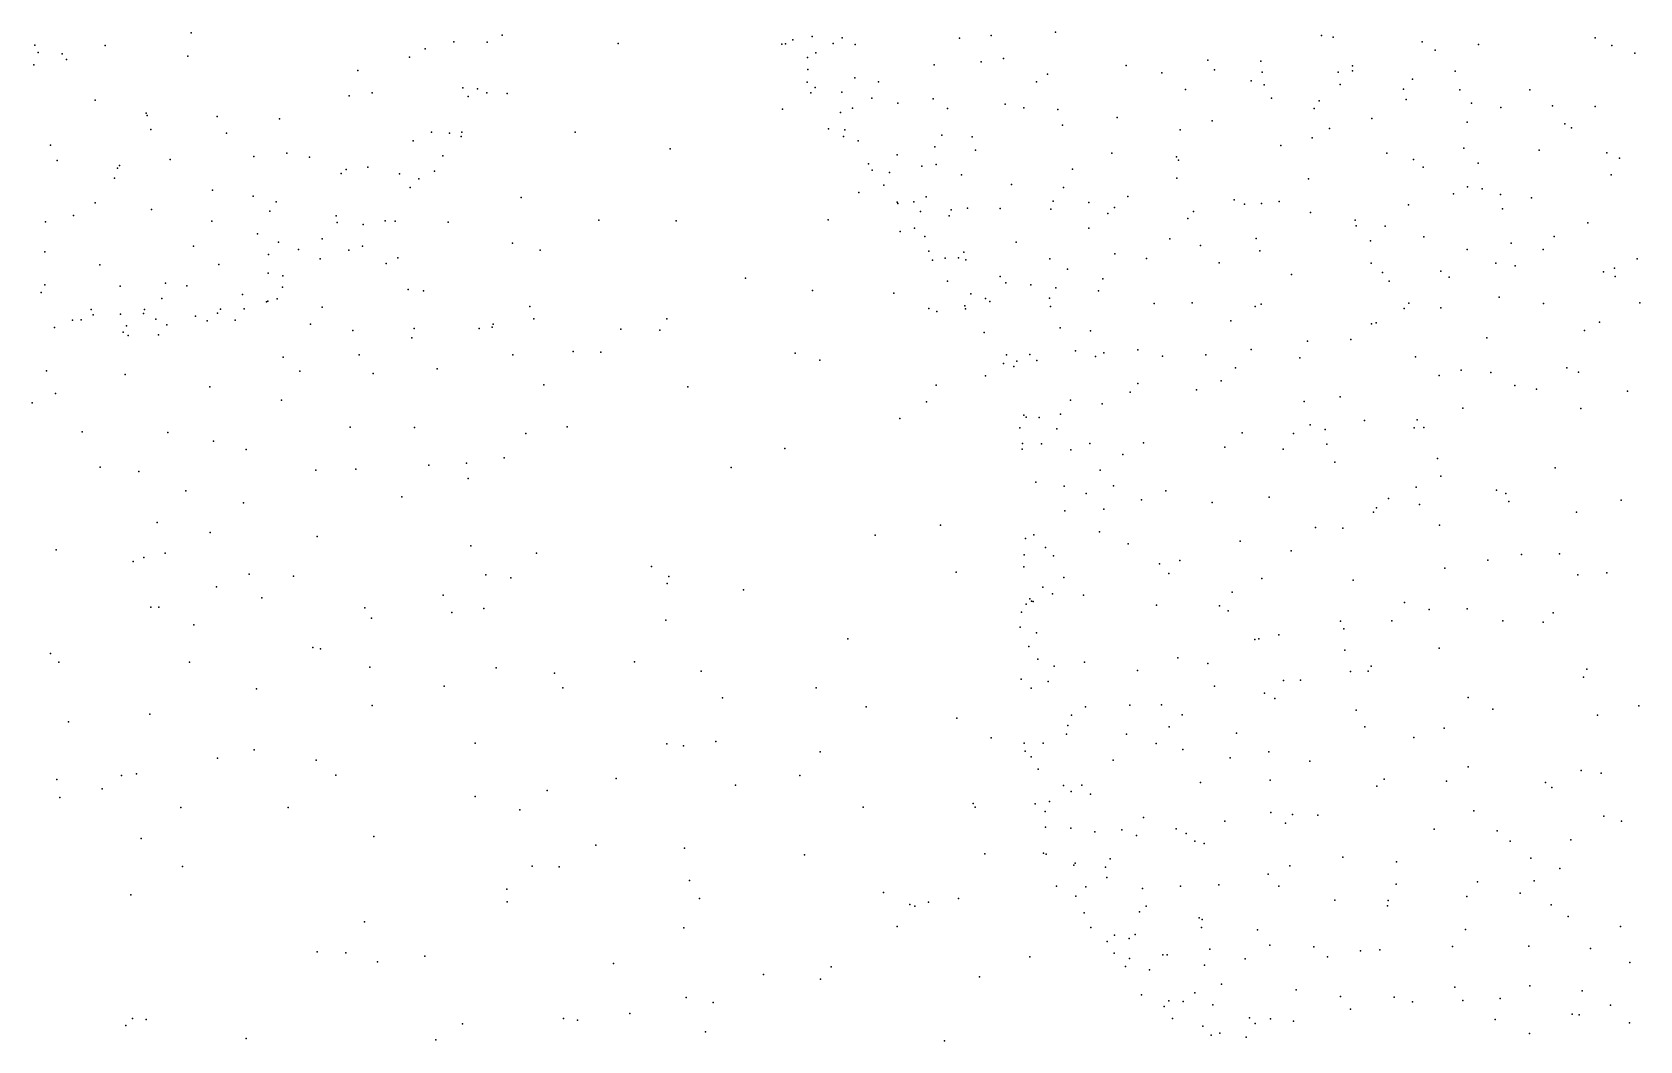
# Model space of a CAD drawing. Header units: metres. Extents: x -25 to 25, y -27.8 to 27.8.
# Drawn here: x 5.592 to 8.356, y -3.459 to -1.725 of the extents above; entities that cross this region are included whole.
import ezdxf

# ---------------------------------------------------------------- set-up
doc = ezdxf.new("R2010")
doc.units = ezdxf.units.M

msp = doc.modelspace()

# ---------------------------------------------------------------- linework, layer by layer
for p in [(5.8654, -1.726, -19.6481), (6.3172, -1.7411, 18.4804), (6.4001, -1.7297, 18.7864), (6.8998, -1.7376, 21.305), (6.9332, -1.7319, 21.8259), (6.985, -1.7341, 20.7586), (7.1867, -1.7347, 20.2297), (7.241, -1.7301, 20.1563), (7.3517, -1.7246, -15.0679), (7.8088, -1.7302, 22.233), (7.8289, -1.733, -0.8844), (7.9818, -1.7412, -13.7925), (8.2796, -1.7343, 19.0529), (5.5969, -1.7471, -5.4724), (5.6028, -1.7596, 18.1227), (5.6439, -1.7616, -19.6388), (5.7177, -1.7473, 18.1129), (5.86, -1.7661, 19.4112), (6.2408, -1.7676, 18.3822), (6.2679, -1.7534, 19.1586), (6.3746, -1.7418, 18.9597), (6.5997, -1.7441, -19.3128), (6.8811, -1.7453, 21.5809), (6.8871, -1.7447, 21.4361), (6.925, -1.7681, 21.2199), (6.9395, -1.7599, 21.0538), (6.9695, -1.7439, 20.8599), (7.0074, -1.7457, 21.9696), (8.0041, -1.7554, 19.5551), (8.0786, -1.746, -19.3735), (8.3078, -1.7478, -16.3619), (8.3473, -1.7609, -19.0818), (5.5951, -1.7808, 19.4439), (5.6515, -1.7715, -3.8982), (6.152, -1.7906, -4.6544), (6.9258, -1.789, 21.654), (7.1431, -1.7809, -15.1674), (7.2237, -1.7755, 22.1436), (7.2619, -1.7698, -16.0296), (7.4731, -1.7818, 22.2439), (7.5345, -1.7943, 19.9384), (7.6132, -1.7726, 22.2501), (7.6251, -1.7895, 19.8986), (7.7045, -1.7745, 22.2408), (7.7066, -1.7935, 19.8716), (7.8376, -1.7934, 22.177), (7.8623, -1.7827, -13.9709), (7.8624, -1.7909, 19.7454), (8.0387, -1.7918, -15.2343), (6.3327, -1.8201, 18.5663), (6.3576, -1.822, 18.6971), (6.9248, -1.8107, 21.5337), (6.9381, -1.8197, 21.333), (7.0066, -1.8029, -0.9265), (7.047, -1.81, 21.914), (7.319, -1.8101, 22.1557), (7.3381, -1.7971, 20.081), (7.5751, -1.8232, -16.3973), (7.6881, -1.8081, -15.1418), (7.7104, -1.8153, -13.7679), (7.8411, -1.8148, -19.184), (7.95, -1.8225, 22.147), (7.9654, -1.8052, 19.6453), (8.0468, -1.8235, 22.1453), (8.1673, -1.8235, 19.2866), (5.7005, -1.8415, 18.1684), (6.1371, -1.834, 18.3262), (6.1768, -1.8292, -19.7429), (6.3419, -1.8352, 18.9586), (6.3737, -1.8289, 18.7991), (6.4089, -1.8298, -19.575), (6.931, -1.8287, 21.4355), (6.984, -1.8276, 21.7255), (7.0357, -1.8378, 21.8282), (7.0803, -1.8468, 20.5537), (7.1411, -1.839, 20.3605), (7.2648, -1.8486, 22.0782), (7.7227, -1.8379, 22.1816), (7.805, -1.8428, -17.5078), (7.9547, -1.8403, -16.709), (8.0665, -1.8464, 19.4694), (8.2063, -1.8515, 22.1344), (5.7881, -1.8638, 18.1786), (5.7902, -1.8679, 19.3938), (5.9101, -1.8695, -5.2351), (6.0172, -1.8738, 18.2522), (6.8825, -1.8569, -19.2766), (6.982, -1.8629, 21.6374), (7.0023, -1.855, 20.9025), (7.1658, -1.8561, 21.9764), (7.2969, -1.8547, 20.1429), (7.3555, -1.8574, -17.4195), (7.4575, -1.8715, 22.135), (7.6209, -1.8772, 22.149), (7.796, -1.8556, 19.8218), (7.8956, -1.8732, -17.1442), (8.0596, -1.8792, -0.7939), (8.1173, -1.854, 19.3882), (8.2791, -1.8524, -15.2973), (5.796, -1.8921, -19.9071), (5.9261, -1.8981, 18.2381), (6.2789, -1.8964, 19.0464), (6.3099, -1.8985, 18.6054), (6.3295, -1.9039, -15.2477), (6.3312, -1.8967, 18.871), (6.5257, -1.8965, -1.285), (6.9614, -1.8909, -15.2436), (6.987, -1.9039, 21.3069), (6.9893, -1.8925, 21.5579), (7.1564, -1.9016, 21.8781), (7.2082, -1.9046, -0.7063), (7.3635, -1.8846, 20.0908), (7.5659, -1.8927, 19.9548), (7.7928, -1.9064, -0.719), (7.8227, -1.8905, 22.1254), (8.227, -1.882, 19.2203), (8.2385, -1.8889, -18.8174), (5.6236, -1.919, 19.3669), (6.03, -1.9324, 18.3114), (6.2474, -1.9112, 18.5139), (6.6893, -1.9254, -15.2424), (7.0125, -1.9116, 21.0551), (7.1443, -1.9217, 20.4371), (7.2143, -1.9277, 20.2928), (7.4484, -1.9326, 20.052), (7.7392, -1.9193, 19.8887), (7.9212, -1.9328, -15.3443), (8.0535, -1.9238, 22.1059), (8.183, -1.9272, 19.3441), (8.2996, -1.9318, -17.9602), (5.635, -1.9454, 18.2567), (5.7387, -1.9583, 19.328), (5.7423, -1.9538, 18.2568), (5.8294, -1.9433, 19.3268), (5.9735, -1.9386, -4.1253), (6.0691, -1.9394, 19.2345), (6.1323, -1.9609, -4.2749), (6.1692, -1.9567, 19.1146), (6.2982, -1.9372, 18.7199), (7.0301, -1.951, 21.1503), (7.0362, -1.9616, 21.4042), (7.0791, -1.9353, 20.7173), (7.1218, -1.955, 20.5494), (7.1462, -1.9524, 21.7792), (7.3806, -1.9603, 21.9959), (7.5598, -1.9387, -16.7737), (7.5631, -1.9448, -15.2455), (7.9669, -1.9433, 22.0898), (7.9835, -1.9566, 19.6832), (8.0782, -1.9499, 19.5193), (8.3214, -1.941, 19.1698), (5.734, -1.9754, -3.9918), (6.1232, -1.9678, -4.881), (6.2238, -1.9681, 19.0413), (6.257, -1.9765, 18.9117), (6.284, -1.9636, -15.6531), (7.0566, -1.9879, 21.2272), (7.0659, -1.9657, 21.5957), (7.19, -1.9701, -19.3075), (7.2757, -1.9866, 21.8874), (7.5601, -1.9758, 22.0454), (7.7867, -1.9766, 22.0591), (8.307, -1.9697, 22.1618), (5.9025, -1.9962, 19.2637), (5.9724, -2.0067, 18.347), (6.012, -2.0161, 19.2046), (6.2423, -1.9915, 18.6574), (6.4327, -2.0088, -15.8698), (7.0132, -2, -15.9828), (7.0793, -2.0167, 21.0926), (7.1082, -2.0162, 20.7512), (7.1293, -2.0078, 20.6217), (7.3473, -2.0153, -17.069), (7.3652, -1.9916, -0.5832), (7.4087, -2.0172, 21.9266), (7.476, -2.0074, 21.9815), (7.6589, -2.0127, 19.9541), (7.736, -2.0159, -17.6184), (8.0356, -2.0027, -16.4551), (8.0597, -1.9907, -18.8929), (8.085, -1.9939, -15.4708), (8.1165, -2.0038, -17.6376), (8.1702, -2.0094, 22.1017), (5.6635, -2.0397, 19.2589), (5.7008, -2.0179, -20.0713), (5.7972, -2.0297, 19.2618), (6.0011, -2.0324, -5.0819), (6.1147, -2.0405, 18.5239), (7.0804, -2.0193, 21.3565), (7.1192, -2.0328, 21.5149), (7.1689, -2.0405, 20.5228), (7.1722, -2.03, -17.2409), (7.2, -2.0274, 20.4315), (7.2562, -2.028, -16.0995), (7.3435, -2.0288, 20.221), (7.4414, -2.0362, -16.2575), (7.4529, -2.026, 20.1052), (7.5792, -2.0448, 20.0229), (7.589, -2.0327, 21.9745), (7.6764, -2.0206, -0.567), (7.7058, -2.0191, 22.0132), (7.79, -2.0347, 19.8955), (7.9587, -2.0213, 22.0333), (8.1202, -2.0281, -15.7357), (5.615, -2.0505, 18.3575), (5.901, -2.0493, 18.369), (5.9797, -2.0716, 18.4322), (6.1165, -2.0519, -20.0448), (6.1613, -2.0555, 18.9707), (6.199, -2.0488, -4.5457), (6.2162, -2.0495, 18.8186), (6.3072, -2.0514, -1.2965), (6.5666, -2.0479, -19.7116), (6.6992, -2.0487, -0.8015), (6.9606, -2.047, -0.59), (7.0845, -2.0675, -15.3172), (7.1094, -2.0616, 21.2826), (7.4086, -2.0617, 20.1784), (7.8669, -2.0479, -15.8318), (7.8686, -2.0573, -15.6194), (7.9182, -2.0584, 19.808), (8.2668, -2.0526, 22.1438), (5.8696, -2.0924, 19.1676), (6.0159, -2.0854, -16.9847), (6.0503, -2.0984, 18.5353), (6.0906, -2.08, 19.0401), (6.1369, -2.0993, 18.8686), (6.1604, -2.0926, 18.7727), (6.4179, -2.0872, -19.8983), (6.4658, -2.0995, -0.9905), (7.1268, -2.0758, 20.8208), (7.2837, -2.0855, 21.7045), (7.5479, -2.0799, -16.5468), (7.6008, -2.0913, 21.9063), (7.6963, -2.0796, -15.4419), (7.8934, -2.0833, -17.7571), (7.9849, -2.0765, 19.7435), (8.0596, -2.0983, 19.6708), (8.1351, -2.0875, -17.993), (8.1902, -2.0984, 22.0953), (8.209, -2.0757, -18.4361), (5.6139, -2.1024, 18.433), (5.7083, -2.1246, 18.4519), (5.913, -2.1238, 18.4876), (5.9987, -2.1069, 19.096), (6.0876, -2.1144, 18.9525), (6.2008, -2.1222, -16.8457), (6.221, -2.1124, -15.2841), (7.1339, -2.1013, 21.1825), (7.1403, -2.1166, 21.0416), (7.1616, -2.1129, 21.3375), (7.1849, -2.1126, 21.4269), (7.1942, -2.1031, -17.5572), (7.1972, -2.116, 20.567), (7.342, -2.1144, 20.2827), (7.4534, -2.1059, 21.8232), (7.5083, -2.114, 20.1122), (7.6327, -2.1213, 20.0232), (7.7027, -2.1007, -16.0987), (7.8944, -2.122, -19.0223), (8.1085, -2.1219, -0.6633), (8.1419, -2.1266, 19.596), (8.3518, -2.1141, 19.3288), (5.9982, -2.1388, -1.2659), (6.0229, -2.1434, 19.0172), (6.8186, -2.1475, -0.2816), (7.1658, -2.1527, 20.9155), (7.2566, -2.1449, 21.5322), (7.2664, -2.1555, 20.4605), (7.3723, -2.1319, -15.3667), (7.4332, -2.1488, 20.2051), (7.7575, -2.1414, 19.9446), (7.9136, -2.138, -16.9222), (7.9254, -2.1529, 21.9418), (8.014, -2.1355, -17.3723), (8.0284, -2.1459, 22.0006), (8.2938, -2.1365, 19.4244), (8.3129, -2.1302, -17.6707), (8.3135, -2.1449, 22.1493), (5.6078, -2.1724, 18.5425), (5.6142, -2.1591, 19.0945), (5.7433, -2.1614, -16.9975), (5.8149, -2.1824, 19.054), (5.8213, -2.1563, 18.5035), (5.8582, -2.1609, -4.0694), (5.954, -2.1758, 18.5831), (6.0135, -2.1833, 18.8695), (6.0226, -2.1628, 18.6512), (6.2386, -2.1668, -17.1222), (6.2652, -2.1692, -1.0874), (6.9338, -2.1688, -17.4029), (7.0735, -2.1733, -0.2655), (7.2058, -2.1742, 21.2387), (7.2312, -2.1826, 21.3654), (7.3092, -2.1591, 20.3795), (7.3414, -2.1822, -0.3197), (7.352, -2.1641, 21.6381), (7.4253, -2.1695, 21.7025), (8.1144, -2.1802, 19.6724), (5.6937, -2.2015, 18.5738), (5.6973, -2.2106, -7.8896), (5.7441, -2.2097, -17.293), (5.7837, -2.2081, -20.21), (5.7855, -2.2015, -1.1686), (5.9107, -2.2076, 18.8872), (5.9158, -2.2011, 18.6594), (5.9565, -2.2005, -17.3852), (5.9949, -2.188, -20.173), (5.9976, -2.1871, -7.7939), (6.0909, -2.1973, -4.171), (6.4478, -2.196, -16.9694), (7.134, -2.1994, -17.0223), (7.1474, -2.2046, -19.4707), (7.1959, -2.1949, 21.0802), (7.1971, -2.2004, 20.9805), (7.2388, -2.1877, 20.5839), (7.3429, -2.1965, -17.6752), (7.521, -2.1908, 21.7575), (7.5864, -2.19, -15.6111), (7.695, -2.196, 21.8379), (7.7049, -2.1922, -0.3793), (7.9511, -2.1997, -0.5083), (7.959, -2.1906, 19.8207), (8.014, -2.1987, -18.8244), (8.1905, -2.1909, 22.0667), (8.3562, -2.19, -0.7463), (5.6308, -2.2323, 18.8568), (5.6615, -2.2197, 18.6742), (5.6764, -2.2194, 18.9588), (5.7542, -2.2295, 18.9245), (5.8051, -2.2182, 18.6132), (5.8235, -2.2277, 18.6962), (5.8732, -2.2126, -5.2203), (5.8929, -2.2207, -7.987), (5.9414, -2.2199, 18.7959), (6.0707, -2.2264, -16.5368), (6.1436, -2.2375, -7.5742), (6.2488, -2.234, -7.9957), (6.361, -2.2342, -15.7105), (6.3828, -2.2317, -20.0519), (6.3849, -2.2268, -0.7023), (6.4548, -2.2173, -0.3466), (6.6045, -2.2352, -15.7001), (6.6711, -2.2372, -19.7808), (6.6833, -2.2175, -17.1436), (7.3594, -2.2328, 20.3519), (7.4117, -2.2381, -16.1184), (7.6529, -2.2208, -16.4132), (7.8946, -2.226, 21.887), (7.9026, -2.2246, 19.8821), (8.261, -2.2375, 22.0973), (8.2866, -2.2234, 19.5381), (5.7487, -2.2402, 18.7461), (5.7575, -2.246, -16.6959), (5.8094, -2.2451, 18.8091), (6.2449, -2.2503, -4.4288), (7.229, -2.2409, 20.8265), (7.7847, -2.256, 21.8175), (7.8596, -2.2529, -17.9182), (8.0933, -2.2503, 19.7287), (6.0235, -2.2832, -0.9723), (6.1544, -2.2791, -15.5899), (6.4185, -2.2796, -15.2946), (6.5224, -2.2737, -17.3347), (6.5698, -2.2749, -0.0372), (6.904, -2.2764, -16.9994), (6.9465, -2.2884, -15.721), (7.2675, -2.2796, 20.7033), (7.285, -2.2903, 21.16), (7.3072, -2.2789, 20.5101), (7.3194, -2.2889, 21.3041), (7.3857, -2.2722, 21.4646), (7.4204, -2.282, -15.7727), (7.4346, -2.2757, 20.2701), (7.4934, -2.271, 21.6186), (7.5358, -2.2814, 20.1686), (7.6102, -2.2795, 21.6817), (7.6882, -2.2702, 21.7501), (7.7719, -2.2846, 19.9789), (7.9704, -2.2825, 19.8451), (5.6168, -2.3071, -17.1574), (5.7521, -2.313, -0.9693), (6.0522, -2.3075, -15.314), (6.1785, -2.3114, -0.4725), (6.2884, -2.3036, -0.2169), (7.2311, -2.3157, -16.7574), (7.262, -2.2942, 20.9133), (7.2798, -2.2993, 21.0707), (7.6612, -2.3017, -19.2558), (8.0111, -2.3146, 21.892), (8.0489, -2.3056, -18.6096), (8.0999, -2.3097, 21.9579), (8.2308, -2.3014, -17.5537), (8.2508, -2.3091, 19.6617), (5.6325, -2.3459, -5.44), (5.8975, -2.3344, -7.5466), (6.4718, -2.3311, -16.7108), (6.7193, -2.3345, -16.8878), (7.1466, -2.3316, -15.5039), (7.4802, -2.3433, 20.242), (7.4929, -2.3287, 21.5393), (7.594, -2.3397, 21.6236), (7.6364, -2.3239, 20.0876), (8.1412, -2.3318, 19.7336), (8.1785, -2.3385, 21.9933), (8.3349, -2.3417, 19.6239), (5.5922, -2.362, -3.8883), (6.0208, -2.3575, -0.7561), (7.1296, -2.3603, -17.7071), (7.3771, -2.3572, 20.4069), (7.4316, -2.3634, 21.4392), (7.7791, -2.3597, 21.7396), (7.8408, -2.3515, 19.947), (8.0519, -2.371, 19.8206), (8.2545, -2.3716, 22.0227), (6.139, -2.4037, -4.9237), (6.2495, -2.404, -4.5866), (6.5118, -2.4032, 0.1243), (7.0837, -2.3887, -19.585), (7.297, -2.3831, 20.6879), (7.3012, -2.3864, 21.0802), (7.3233, -2.3871, 21.1899), (7.36, -2.3815, -19.467), (7.7895, -2.3998, -16.687), (7.8827, -2.3925, 21.7753), (7.9735, -2.3908, -18.267), (7.9847, -2.4045, 21.8213), (5.6784, -2.4119, -16.4464), (5.8255, -2.4128, -17.3775), (5.9037, -2.4276, -15.4906), (6.4411, -2.4143, -7.6268), (7.29, -2.4048, 20.886), (7.2949, -2.4316, 20.9663), (7.3538, -2.4063, -0.0374), (7.4105, -2.4316, 20.3544), (7.503, -2.4304, 21.4966), (7.6724, -2.4137, 21.6493), (7.7609, -2.4145, 19.9991), (7.815, -2.4077, -19.1477), (7.9684, -2.4048, 19.8796), (5.9603, -2.4421, -8.1618), (6.4038, -2.4563, -7.9231), (6.8864, -2.4401, 0.2003), (7.2942, -2.4416, 20.7907), (7.3277, -2.4325, 20.5215), (7.3778, -2.4425, 21.301), (7.4676, -2.4506, 20.2676), (7.6425, -2.4381, 20.0871), (7.7432, -2.4414, 21.6854), (7.818, -2.4328, -18.0792), (8.0082, -2.4578, -18.4707), (5.7091, -2.4722, -0.7726), (5.7758, -2.4798, -3.9924), (6.0797, -2.4777, -16.4706), (6.1485, -2.4761, -7.512), (6.2742, -2.4691, 0.067), (6.3387, -2.4658, -20.1806), (6.794, -2.4732, -19.8257), (7.4285, -2.4777, 21.3762), (7.8318, -2.4637, 21.7238), (8.2106, -2.4737, 21.9306), (5.8565, -2.5134, -16.3163), (6.342, -2.4917, -16.6473), (7.3179, -2.498, 20.619), (7.3664, -2.5052, 21.2298), (7.4513, -2.5044, -16.6142), (7.5415, -2.5133, 20.1948), (7.9718, -2.5069, -18.9049), (8.0141, -2.488, 19.8735), (8.1097, -2.512, -17.2197), (5.9555, -2.5339, -0.259), (6.2276, -2.5235, -4.7612), (7.4045, -2.518, -17.8678), (7.4997, -2.5287, 21.443), (7.6208, -2.5333, 21.5555), (7.719, -2.5238, 20.0263), (7.9036, -2.5423, -16.8521), (7.9243, -2.5264, -0.2575), (7.9774, -2.5369, 21.7667), (8.1258, -2.5179, 19.8177), (8.131, -2.5315, -0.4655), (8.3242, -2.5291, 21.9642), (5.807, -2.5678, -5.3489), (7.3675, -2.5477, 20.4555), (7.4344, -2.5448, 20.3236), (7.8985, -2.5498, 21.7335), (8.2472, -2.5497, 21.8998), (5.8985, -2.5847, -7.526), (6.0821, -2.5916, -20.3022), (7.0418, -2.5891, 0.2944), (7.1538, -2.5719, -16.6786), (7.3, -2.5949, 20.8394), (7.3144, -2.5886, 21.035), (7.4275, -2.5834, 21.3608), (7.7988, -2.576, 21.6798), (7.8453, -2.5774, 19.9577), (8.0118, -2.5723, 19.8885), (5.6337, -2.6147, -7.5347), (5.8208, -2.6202, -17.2258), (6.3462, -2.6075, -4.4107), (6.4594, -2.6205, -17.3904), (7.2976, -2.6232, 20.9189), (7.3341, -2.6106, 21.1699), (7.348, -2.6251, -19.5534), (7.4763, -2.6044, 20.2642), (7.6692, -2.5999, 20.0689), (7.7569, -2.6164, -18.1618), (8.1528, -2.6226, 21.8157), (8.2179, -2.6212, 19.8365), (5.7658, -2.6344, -0.5076), (5.7844, -2.6279, -8.0387), (6.6568, -2.643, -16.7958), (7.1807, -2.6532, -19.7071), (7.297, -2.6438, 20.7345), (7.5306, -2.6384, -17.9958), (7.5652, -2.6331, 21.5309), (8.0207, -2.6463, 21.7648), (8.0947, -2.6324, 19.8748), (5.9094, -2.6779, -3.9945), (5.9651, -2.6562, -15.2867), (6.0418, -2.6598, -17.1256), (6.3719, -2.6576, 0.3229), (6.4153, -2.6625, -16.806), (6.684, -2.6722, -17.5343), (6.6869, -2.6604, 0.3914), (7.3297, -2.679, 20.5304), (7.366, -2.662, 20.452), (7.5467, -2.6551, 0.0681), (7.7064, -2.6638, 21.6555), (7.8631, -2.6669, 21.7168), (8.2496, -2.6575, 21.8187), (8.2994, -2.6539, 19.8345), (5.987, -2.6972, -16.6849), (6.2987, -2.6923, -17.0556), (6.8152, -2.6836, -20.1325), (7.3011, -2.7079, 21.0166), (7.3072, -2.6986, 20.6599), (7.3105, -2.7027, 0.2911), (7.3134, -2.7035, 21.1152), (7.3462, -2.6901, 21.2142), (7.3997, -2.6925, 21.3534), (7.6552, -2.6876, 20.0812), (7.9515, -2.7049, 21.757), (5.7962, -2.713, -0.2788), (5.8101, -2.7131, -16.5433), (6.164, -2.7143, -8.1582), (6.1754, -2.7322, 0.2658), (6.3136, -2.7222, -20.3208), (6.3686, -2.7152, -7.979), (6.6814, -2.7352, -20.3098), (7.2932, -2.722, 20.7827), (7.5254, -2.7095, 20.2069), (7.6338, -2.7106, 21.6105), (7.6484, -2.7193, -16.7801), (7.9939, -2.7172, 19.9074), (8.0595, -2.7162, -0.3405), (8.2074, -2.7228, 19.8747), (5.8699, -2.7433, -0.0661), (7.2907, -2.7475, 20.8708), (7.3187, -2.7571, -16.7371), (7.7358, -2.7606, -19.2291), (7.8414, -2.737, 19.9665), (7.847, -2.7505, -16.8469), (7.93, -2.7365, -18.959), (8.1206, -2.7367, 21.7798), (8.1901, -2.7387, -0.5407), (6.075, -2.7824, -5.2266), (6.0878, -2.7848, -20.4076), (6.9944, -2.7678, 0.4732), (7.3055, -2.7809, 21.0808), (7.6942, -2.7686, 21.6654), (7.7013, -2.7675, 20.0515), (7.8491, -2.7868, 21.7275), (8.0114, -2.7838, 21.7623), (5.6237, -2.7929, -16.9233), (5.6383, -2.8079, -3.761), (5.8625, -2.8077, -7.5509), (6.1727, -2.8165, -3.9657), (6.3899, -2.8174, -4.4687), (6.628, -2.8074, -17.1236), (7.321, -2.8027, 20.6125), (7.349, -2.8148, 21.2553), (7.4012, -2.8076, 20.4129), (7.5618, -2.8005, 21.5652), (7.6132, -2.8098, 20.1452), (7.8941, -2.8148, 19.957), (6.4902, -2.8265, -20.4948), (6.7422, -2.823, -17.3585), (7.2923, -2.8367, 20.916), (7.3392, -2.8409, 20.5329), (7.4925, -2.8219, 21.503), (7.7433, -2.839, 21.6965), (7.7728, -2.8385, -18.3092), (7.8585, -2.8236, -0.1025), (7.8891, -2.8233, -18.4864), (8.2591, -2.8335, 21.7636), (8.2653, -2.82, 19.9052), (5.978, -2.8534, 0.1909), (6.3003, -2.849, -5.0302), (6.5046, -2.8519, -4.1876), (6.779, -2.8692, -20.5044), (6.9402, -2.8521, -20.3618), (7.3097, -2.8522, 20.6876), (7.625, -2.8489, 21.622), (7.7108, -2.8609, 20.0726), (7.7287, -2.8701, 0.0679), (8.061, -2.8686, 19.9294), (5.7944, -2.897, -20.4717), (6.1769, -2.882, -7.5579), (7.0262, -2.8845, -17.8036), (7.3789, -2.8989, -19.6545), (7.4029, -2.8846, 0.4555), (7.4792, -2.8816, 20.3003), (7.5338, -2.8811, 21.5505), (7.5693, -2.8982, 20.2151), (7.8684, -2.8904, 21.7374), (8.1032, -2.8886, 21.7664), (8.2833, -2.8986, 19.9316), (8.3543, -2.8826, 21.756), (5.6547, -2.9103, -0.3451), (7.182, -2.9041, -17.9522), (7.3728, -2.9163, 20.4842), (7.5472, -2.9189, -19.3955), (7.6627, -2.9297, 20.1367), (7.8834, -2.9186, -18.8444), (8.02, -2.9213, 21.7627), (6.3538, -2.947, -3.8552), (6.6831, -2.9479, -4.0748), (6.7118, -2.9516, -3.8424), (6.7675, -2.9442, 0.5834), (7.2412, -2.9377, -20.1045), (7.2976, -2.9472, 20.8551), (7.3305, -2.9471, 20.6215), (7.3702, -2.9313, 21.3415), (7.4739, -2.9315, 21.4928), (7.5244, -2.9475, -18.1875), (7.9679, -2.937, 19.9609), (5.911, -2.973, -3.8335), (5.9738, -2.9584, -20.5686), (6.0804, -2.9759, -8.0299), (6.9469, -2.962, -3.8198), (7.2993, -2.9605, 21.0182), (7.3098, -2.9704, 21.1205), (7.4506, -2.9763, 20.3882), (7.5706, -2.9578, 21.5918), (7.6518, -2.972, -16.8713), (7.7186, -2.9617, 21.6998), (7.7891, -2.9779, 20.0679), (5.6347, -3.0094, -5.4967), (5.7458, -3.0026, -20.654), (5.7716, -2.9999, -7.7984), (6.1142, -3.0017, -5.3089), (6.5965, -3.0077, -20.7767), (6.9121, -3.0028, -17.3818), (7.3217, -2.9914, 20.7188), (7.7206, -3.0104, 0.2459), (7.9168, -3.0086, 21.7474), (8.0238, -3.0123, 21.7518), (8.0609, -2.9877, 19.9709), (8.2551, -2.9938, 21.7376), (8.2896, -2.9987, 19.9748), (5.6399, -3.0401, -3.7329), (5.7123, -3.0254, -0.1217), (6.3537, -3.0389, -7.9973), (6.4777, -3.0281, -4.8165), (6.8012, -3.019, -3.6588), (7.3651, -3.0199, 21.2904), (7.3785, -3.0299, 20.5756), (7.3966, -3.0192, 21.3752), (7.412, -3.0344, 20.4909), (7.6011, -3.0148, 20.2349), (7.9042, -3.0208, 20.0288), (8.194, -3.0147, -0.7149), (8.2048, -3.0229, 19.9842), (5.8477, -3.0576, -7.6086), (6.0321, -3.0578, 0.3709), (6.4307, -3.0617, 0.5565), (7.0211, -3.0569, 0.7171), (7.2101, -3.0504, -3.6873), (7.2135, -3.0568, -16.8875), (7.3168, -3.0511, 20.9871), (7.3339, -3.0643, 20.7911), (7.341, -3.0474, 21.1989), (7.722, -3.0659, 20.1512), (8.0709, -3.063, 20.0179), (7.3345, -3.0912, 21.1089), (7.3781, -3.0928, 20.6574), (7.5029, -3.0745, 21.4913), (7.5589, -3.0944, 20.3239), (7.6425, -3.0813, 21.6135), (7.7471, -3.0846, -18.5851), (7.7589, -3.0694, 21.6863), (7.8028, -3.0705, 20.1146), (8.0025, -3.0947, 21.7354), (8.2944, -3.0726, 20.029), (8.3246, -3.0809, -1.6654), (5.7799, -3.1108, 0.1008), (6.1794, -3.1073, -3.7782), (6.5612, -3.1222, -4.6257), (7.4192, -3.0995, 20.5477), (7.4655, -3.0961, 20.4555), (7.4906, -3.1057, -19.5128), (7.576, -3.1023, 21.5507), (7.5914, -3.1153, 0.5553), (7.6069, -3.1197, -19.1429), (8.1109, -3.0974, 21.7363), (8.1331, -3.1154, 20.0414), (8.2374, -3.1129, 21.7092), (6.7135, -3.1274, -4.267), (6.9202, -3.1388, -4.1004), (7.2298, -3.1373, -20.4589), (7.3309, -3.1361, 0.7398), (7.3357, -3.1375, 20.9872), (7.4455, -3.1456, -3.7676), (7.8453, -3.1429, 21.6977), (8.1685, -3.1446, -0.9702), (5.8509, -3.1588, -20.8492), (6.452, -3.1585, -3.681), (6.4982, -3.1595, -5.1197), (7.3831, -3.1567, -3.9741), (7.3853, -3.153, 21.2526), (7.4375, -3.1603, 21.3792), (7.4397, -3.1777, 20.5816), (7.717, -3.1721, 20.2119), (7.7545, -3.1579, -16.9802), (7.9378, -3.151, 20.0953), (8.2187, -3.1626, 20.0847), (6.4083, -3.1979, -7.7004), (6.7223, -3.1833, -20.9645), (7.056, -3.2034, -17.4974), (7.3535, -3.1929, -18.2806), (7.4036, -3.1937, 20.6953), (7.5013, -3.1967, 21.4332), (7.5667, -3.1926, 20.4019), (7.6324, -3.1904, 20.3105), (7.7354, -3.1927, 21.6366), (7.9373, -3.1893, 0.0105), (8.077, -3.1852, 21.7113), (8.1502, -3.2047, -1.2634), (8.1744, -3.1835, -1.486), (5.7621, -3.2079, -3.7854), (6.4087, -3.2195, -20.9845), (6.7397, -3.2138, -3.5406), (7.1011, -3.2245, -17.0709), (7.1095, -3.2273, -17.8768), (7.1335, -3.2204, 0.8174), (7.1847, -3.2139, -4.093), (7.3866, -3.2098, 20.8219), (7.5073, -3.227, 20.5224), (7.8319, -3.2169, 20.2003), (7.9221, -3.2264, 21.6794), (7.9237, -3.2177, 20.1569), (8.0585, -3.2107, 20.1315), (8.2036, -3.225, 21.6694), (6.1634, -3.254, -20.9693), (7.4011, -3.2389, 21.0857), (7.496, -3.2369, -16.9735), (7.5984, -3.2473, -18.8268), (7.6038, -3.2499, 21.4827), (8.2328, -3.2447, 20.1596), (6.7125, -3.2644, -4.7971), (7.0793, -3.262, -17.2793), (7.4123, -3.2638, 20.9316), (7.4405, -3.2879, 21.1634), (7.4529, -3.2773, -18.5264), (7.4785, -3.283, 21.2717), (7.4888, -3.2756, 20.6473), (7.6027, -3.2638, 20.4492), (7.699, -3.2676, 21.56), (8.0564, -3.2674, 21.6562), (8.3231, -3.2621, 20.1921), (6.0821, -3.3059, -5.4339), (6.1316, -3.3076, 0.4937), (6.2673, -3.3129, -3.6903), (7.3074, -3.3145, -3.6335), (7.4525, -3.3079, -4.145), (7.5362, -3.3109, -19.0256), (7.5438, -3.3109, 21.3736), (7.6167, -3.3009, -3.9467), (7.7201, -3.2944, 20.3417), (7.7956, -3.2969, 21.5859), (7.819, -3.3145, 20.3027), (7.8758, -3.3042, -17.1202), (7.9092, -3.3024, 20.2473), (8.0341, -3.2964, 20.2187), (8.1655, -3.2957, 20.1981), (8.2713, -3.2997, 21.6014), (6.1862, -3.3229, -7.8912), (6.5917, -3.3258, -21.097), (6.9657, -3.3317, -21.0374), (7.4718, -3.3309, 20.8702), (7.4789, -3.3172, 20.7667), (7.513, -3.3369, -19.9181), (7.6079, -3.3285, 20.5292), (7.6777, -3.3179, 20.426), (8.3388, -3.3239, 20.2559), (6.8498, -3.3448, -4.587), (6.9477, -3.3524, -3.4927), (7.2211, -3.3487, -4.2522), (7.6368, -3.3615, 21.4255), (7.7651, -3.3711, 20.4176), (8.0384, -3.3664, -0.4761), (8.1671, -3.364, 21.5862), (6.7168, -3.3842, 0.7438), (6.7631, -3.3925, -4.9858), (7.4997, -3.3796, 21.0109), (7.5386, -3.3997, 20.8527), (7.5467, -3.3902, 20.7569), (7.5709, -3.3913, -19.4155), (7.5912, -3.376, 0.7136), (7.6221, -3.397, 20.628), (7.8416, -3.3826, 21.5382), (7.9341, -3.3837, 20.3221), (7.9652, -3.3916, 21.5665), (8.0516, -3.3893, -0.8367), (8.1161, -3.386, -17.3194), (8.2572, -3.3729, -2.1669), (8.3058, -3.3972, -17.4753), (5.7649, -3.4202, -5.4902), (5.7883, -3.4219, 0.1119), (6.5059, -3.4204, 0.6378), (6.5298, -3.4231, -3.544), (6.6197, -3.4116, -5.1425), (7.553, -3.4202, 21.1186), (7.685, -3.4193, -3.7768), (7.7211, -3.4208, 21.4419), (7.7609, -3.4249, 20.4945), (7.8587, -3.4045, 20.4001), (8.1074, -3.4219, -1.8075), (8.2398, -3.4131, 21.5232), (8.252, -3.4141, 20.3402), (5.7534, -3.4322, -21.068), (5.9601, -3.4546, 0.3203), (6.3319, -3.4293, -7.7678), (6.7498, -3.4433, -21.1705), (7.6047, -3.4332, 21.2362), (7.619, -3.4489, 20.7537), (7.634, -3.4455, -17.1514), (7.6796, -3.4522, 21.35), (7.695, -3.429, 20.5711), (8.1666, -3.4459, 20.3665), (8.3384, -3.4278, 21.4824), (6.2862, -3.4571, 0.5383), (7.1609, -3.4587, -3.5456)]:
    msp.add_point(p)

doc.saveas('drawing.dxf')
